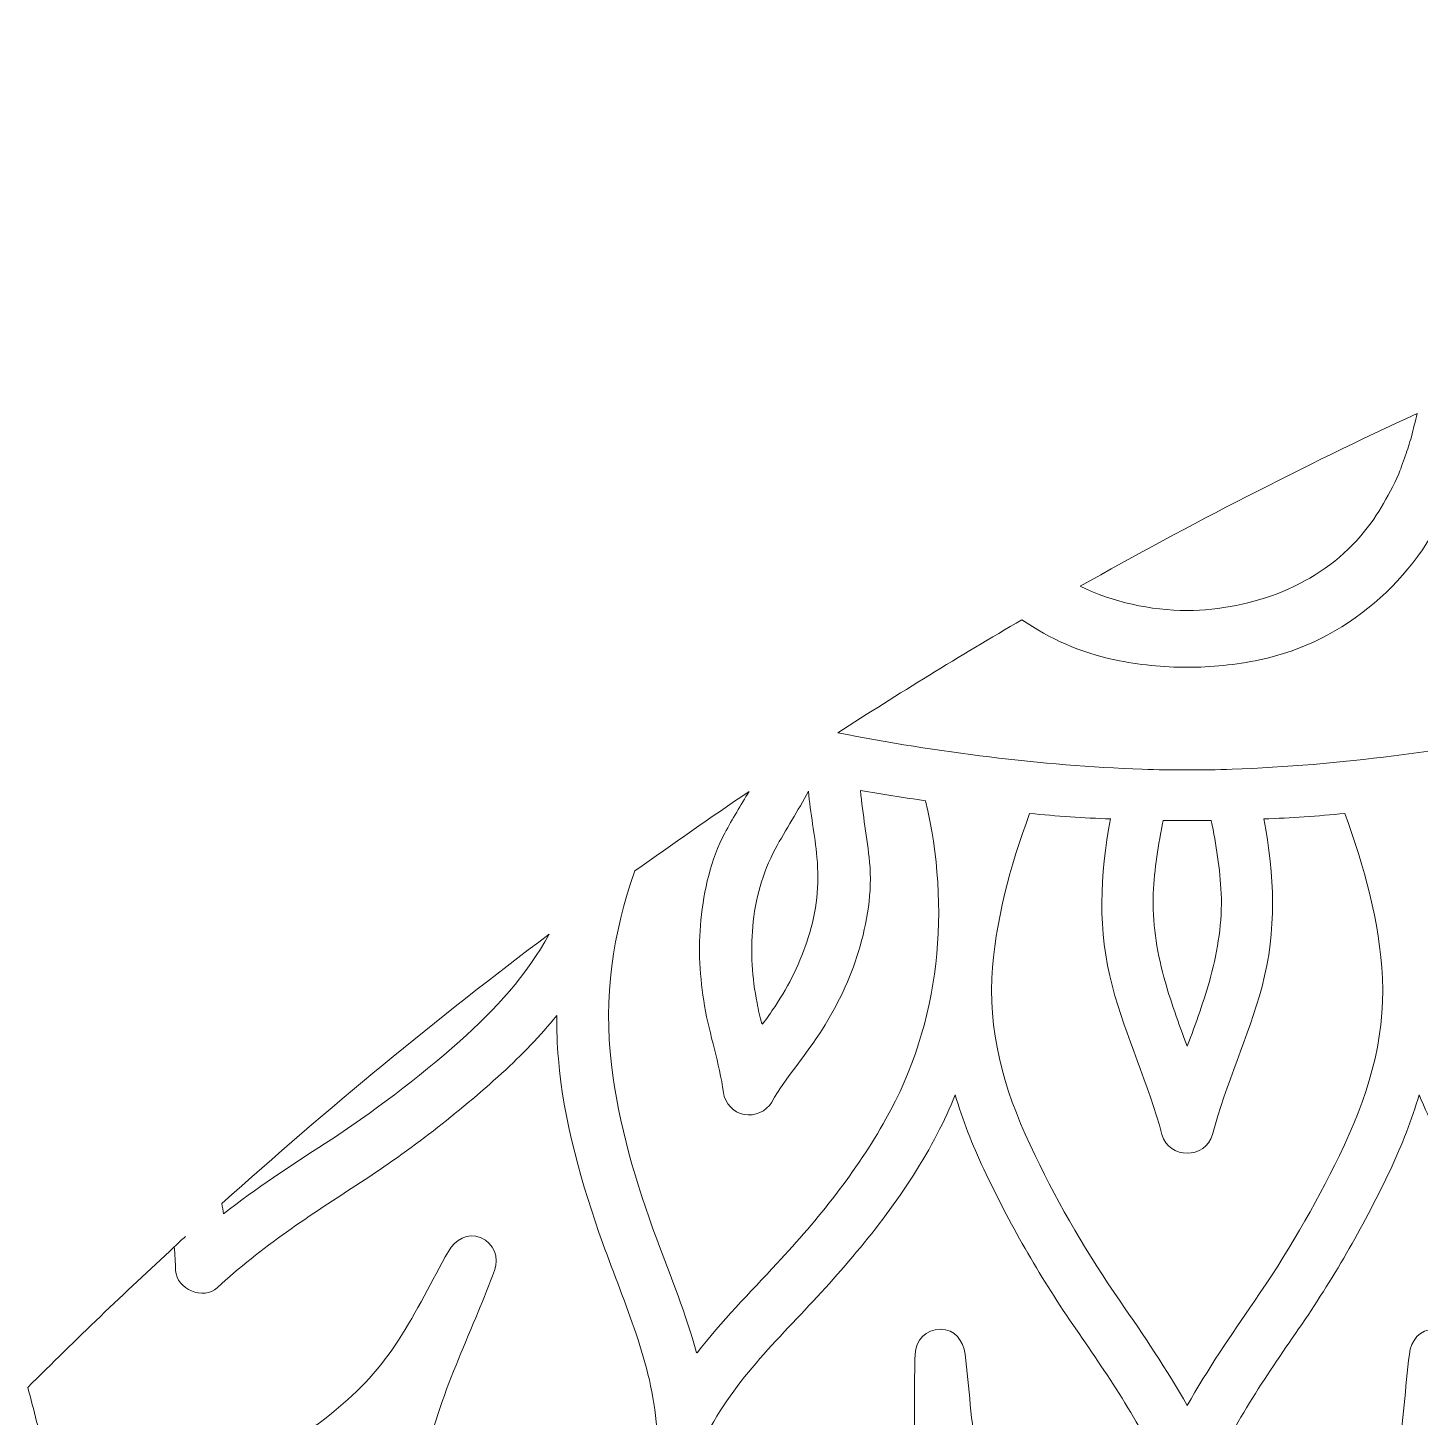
# Model space of a CAD drawing. Extents: x 80 to 917, y -989 to -11.
# Drawn here: x 286.6 to 391.6, y -136.8 to -32.1 of the extents above; entities that cross this region are included whole.
import ezdxf

# ---------------------------------------------------------------- set-up
doc = ezdxf.new("R2010")
doc.units = 0
doc.header["$MEASUREMENT"] = 0
doc.layers.add('Layer 1', color=7, linetype='Continuous', lineweight=0)

# ---------------------------------------------------------------- blocks, each defined once
blk = doc.blocks.new('Block_0')
at = {"layer": 'Layer 1'}
for points, knots in [([(361.52, -76.71), (363.61, -78.15), (365.97, -79.2), (368.53, -79.74), (370.34, -80.11), (372.17, -80.31), (373.99, -80.3), (375.8, -80.31), (377.64, -80.11), (379.44, -79.74), (385.95, -78.37), (391.19, -73.74), (393.81, -67.68), (395.01, -64.9), (395.72, -61.97), (396.07, -59), (396.29, -58.9), (396.51, -58.79), (396.72, -58.7), (398.2, -61.37), (400.01, -63.85), (402.22, -66.01), (406.95, -70.6), (413.57, -72.87), (420.11, -71.64), (421.92, -71.31), (423.68, -70.78), (425.36, -70.08), (427.04, -69.39), (428.66, -68.51), (430.19, -67.47), (435.69, -63.71), (438.75, -57.43), (438.85, -50.84), (438.89, -48.28), (438.56, -45.78), (437.98, -43.32), (438.61, -43.13), (439.25, -42.94), (439.88, -42.75), (441.78, -44.07), (443.81, -45.2), (445.99, -46.07), (452.11, -48.5), (459.09, -48.08), (464.66, -44.44), (466.21, -43.43), (467.64, -42.27), (468.92, -40.98), (470.21, -39.7), (471.37, -38.27), (472.38, -36.72), (472.87, -35.97), (473.29, -35.19), (473.67, -34.4), (477.97, -33.55), (482.29, -32.78), (486.62, -32.09), (483.54, -36.23), (480.26, -40.23), (476.74, -44.01), (475.98, -44.84), (475.19, -45.65), (474.39, -46.45), (473.59, -47.24), (472.78, -48.03), (471.96, -48.8), (465.98, -54.36), (459.48, -59.32), (452.69, -63.83), (445.92, -68.38), (438.85, -72.49), (431.43, -75.87), (430.4, -76.34), (429.37, -76.79), (428.33, -77.23), (427.28, -77.66), (426.23, -78.07), (425.17, -78.47), (417.53, -81.32), (409.62, -83.41), (401.63, -84.99), (393.63, -86.59), (385.52, -87.69), (377.37, -87.98), (376.25, -88.02), (375.11, -88.04), (373.99, -88.04), (372.86, -88.04), (371.72, -88.02), (370.6, -87.98), (362.89, -87.7), (355.22, -86.71), (347.64, -85.24), (352.21, -82.29), (356.84, -79.44), (361.52, -76.71)], [0, 0, 0, 0, 1, 1, 1, 2, 2, 2, 3, 3, 3, 4, 4, 4, 5, 5, 5, 6, 6, 6, 7, 7, 7, 8, 8, 8, 9, 9, 9, 10, 10, 10, 11, 11, 11, 12, 12, 12, 13, 13, 13, 14, 14, 14, 15, 15, 15, 16, 16, 16, 17, 17, 17, 18, 18, 18, 19, 19, 19, 20, 20, 20, 21, 21, 21, 22, 22, 22, 23, 23, 23, 24, 24, 24, 25, 25, 25, 26, 26, 26, 27, 27, 27, 28, 28, 28, 29, 29, 29, 30, 30, 30, 31, 31, 31, 32, 32, 32, 32]), ([(391.32, -61.16), (391.19, -61.75), (391.04, -62.33), (390.89, -62.92), (390.76, -63.41), (390.6, -63.9), (390.43, -64.37), (390.3, -64.77), (390, -65.57), (389.94, -65.71), (389.18, -67.44), (388.12, -69.18), (387.07, -70.4), (383.9, -74.1), (378.92, -75.97), (373.99, -76.02), (371.19, -76), (368.39, -75.39), (365.91, -74.19), (374.21, -69.51), (382.69, -65.16), (391.32, -61.16)], [0, 0, 0, 0, 1, 1, 1, 2, 2, 2, 3, 3, 3, 4, 4, 4, 5, 5, 5, 6, 6, 6, 7, 7, 7, 7]), ([(332.34, -95.65), (335.19, -93.61), (338.05, -91.61), (340.94, -89.66), (340.33, -90.7), (339.68, -91.73), (339.12, -92.8), (338.05, -94.81), (337.54, -97.1), (337.31, -99.36), (337.09, -101.5), (337.23, -103.7), (337.59, -105.82), (337.96, -108.02), (338.71, -110.13), (339.01, -112.35), (339.12, -113.18), (339.77, -113.85), (340.57, -114.01), (341.38, -114.16), (342.24, -113.79), (342.65, -113.07), (343.78, -111.13), (345.28, -109.48), (346.47, -107.59), (347.61, -105.76), (348.58, -103.79), (349.2, -101.72), (349.85, -99.55), (350.25, -97.24), (350.03, -94.98), (349.86, -93.17), (349.5, -91.39), (349.35, -89.59), (350.98, -89.87), (352.61, -90.12), (354.25, -90.36), (356.18, -98.45), (355.36, -107.08), (351.27, -114.35), (349.03, -118.33), (346.17, -121.89), (343.06, -125.23), (340.98, -127.46), (338.86, -129.6), (337.02, -131.99), (337.02, -131.97), (337.01, -131.95), (337.01, -131.94), (337, -131.95), (336.98, -131.96), (336.98, -131.98), (336.19, -129.07), (335.05, -126.27), (333.99, -123.42), (332.39, -119.15), (331.11, -114.76), (330.56, -110.23), (329.97, -105.26), (330.65, -100.29), (332.34, -95.65)], [0, 0, 0, 0, 1, 1, 1, 2, 2, 2, 3, 3, 3, 4, 4, 4, 5, 5, 5, 6, 6, 6, 7, 7, 7, 8, 8, 8, 9, 9, 9, 10, 10, 10, 11, 11, 11, 12, 12, 12, 13, 13, 13, 14, 14, 14, 15, 15, 15, 16, 16, 16, 17, 17, 17, 18, 18, 18, 19, 19, 19, 20, 20, 20, 20]), ([(341.22, -99.85), (341.4, -97.76), (341.94, -95.84), (342.92, -94), (343.71, -92.5), (344.65, -91.12), (345.42, -89.63), (345.57, -91.3), (345.91, -92.94), (346.06, -94.62), (346.26, -96.7), (346.04, -98.68), (345.4, -100.67), (344.82, -102.52), (343.97, -104.25), (342.9, -105.86), (342.6, -106.32), (342.29, -106.76), (341.96, -107.2), (341.96, -107.17), (341.96, -107.14), (341.94, -107.11), (341.93, -107.14), (341.92, -107.16), (341.9, -107.18), (341.77, -106.66), (341.64, -106.13), (341.55, -105.6), (341.17, -103.7), (341.05, -101.78), (341.22, -99.85)], [0, 0, 0, 0, 1, 1, 1, 2, 2, 2, 3, 3, 3, 4, 4, 4, 5, 5, 5, 6, 6, 6, 7, 7, 7, 8, 8, 8, 9, 9, 9, 10, 10, 10, 10]), ([(368.34, -104.35), (369.36, -108.16), (371.08, -111.72), (372.08, -115.52), (372.34, -116.46), (373.16, -116.93), (373.99, -116.93), (374.81, -116.93), (375.64, -116.46), (375.89, -115.52), (376.89, -111.72), (378.61, -108.16), (379.63, -104.35), (380.76, -100.13), (380.56, -95.96), (379.77, -91.73), (381.8, -91.65), (383.83, -91.51), (385.87, -91.32), (387.32, -95.32), (388.51, -99.46), (388.71, -103.74), (388.94, -108.5), (387.52, -112.86), (385.46, -117.1), (383.6, -120.94), (381.47, -124.58), (379.05, -128.09), (377.27, -130.67), (375.51, -133.24), (373.99, -135.96), (372.46, -133.24), (370.7, -130.67), (368.93, -128.09), (366.5, -124.58), (364.37, -120.94), (362.51, -117.1), (360.45, -112.86), (359.03, -108.5), (359.26, -103.74), (359.47, -99.46), (360.65, -95.32), (362.1, -91.32), (364.14, -91.51), (366.17, -91.65), (368.2, -91.73), (367.41, -95.96), (367.21, -100.13), (368.34, -104.35)], [0, 0, 0, 0, 1, 1, 1, 2, 2, 2, 3, 3, 3, 4, 4, 4, 5, 5, 5, 6, 6, 6, 7, 7, 7, 8, 8, 8, 9, 9, 9, 10, 10, 10, 11, 11, 11, 12, 12, 12, 13, 13, 13, 14, 14, 14, 15, 15, 15, 16, 16, 16, 16]), ([(373.98, -108.86), (373.34, -107.14), (372.7, -105.42), (372.23, -103.65), (371.67, -101.56), (371.33, -99.51), (371.43, -97.35), (371.51, -95.49), (371.8, -93.67), (372.17, -91.85), (372.78, -91.85), (373.38, -91.85), (373.99, -91.85), (374.59, -91.85), (375.19, -91.85), (375.8, -91.85), (376.17, -93.67), (376.46, -95.49), (376.55, -97.35), (376.64, -99.51), (376.3, -101.56), (375.75, -103.65), (375.27, -105.42), (374.63, -107.14), (373.99, -108.86), (373.99, -108.85), (373.99, -108.85), (373.99, -108.84), (373.99, -108.85), (373.99, -108.85), (373.98, -108.86)], [0, 0, 0, 0, 1, 1, 1, 2, 2, 2, 3, 3, 3, 4, 4, 4, 5, 5, 5, 6, 6, 6, 7, 7, 7, 8, 8, 8, 9, 9, 9, 10, 10, 10, 10]), ([(325.87, -100.41), (324.18, -103.49), (321.81, -106.09), (319.13, -108.48), (315.93, -111.31), (312.57, -113.85), (309, -116.17), (306.36, -117.87), (303.76, -119.58), (301.31, -121.51), (301.27, -121.25), (301.23, -120.98), (301.19, -120.72), (309.16, -113.56), (317.4, -106.78), (325.87, -100.41)], [0, 0, 0, 0, 1, 1, 1, 2, 2, 2, 3, 3, 3, 4, 4, 4, 5, 5, 5, 5]), ([(297.6, -123.99), (297.6, -123.99), (297.6, -123.98), (297.6, -123.98), (297.88, -123.72), (298.16, -123.46), (298.45, -123.2), (298.16, -123.46), (297.88, -123.72), (297.6, -123.99), (297.64, -124.58), (297.68, -125.17), (297.7, -125.76), (297.73, -126.47), (298.25, -127.04), (298.9, -127.31), (299.55, -127.57), (300.32, -127.55), (300.84, -127.07), (304.14, -124.01), (307.87, -121.58), (311.63, -119.14), (315.42, -116.68), (318.96, -113.93), (322.31, -110.89), (323.81, -109.52), (325.2, -108.09), (326.44, -106.55), (326.43, -107.63), (326.47, -108.71), (326.56, -109.8), (326.97, -114.57), (328.32, -119.25), (329.92, -123.74), (331.56, -128.34), (333.62, -132.69), (333.98, -137.63), (334.05, -138.65), (334.76, -139.17), (335.55, -139.26), (336.32, -139.48), (337.17, -139.27), (337.63, -138.36), (339.85, -133.92), (343.42, -130.7), (346.7, -127.08), (349.9, -123.54), (352.93, -119.73), (355.13, -115.48), (355.63, -114.52), (356.09, -113.53), (356.49, -112.53), (357.05, -114.42), (357.78, -116.28), (358.64, -118.12), (360.57, -122.2), (362.79, -126.11), (365.35, -129.83), (367.9, -133.52), (370.41, -137.19), (372.28, -141.27), (372.58, -141.92), (373.28, -142.25), (373.99, -142.25), (374.68, -142.25), (375.39, -141.92), (375.69, -141.27), (377.57, -137.19), (380.07, -133.52), (382.62, -129.83), (385.18, -126.11), (387.4, -122.2), (389.33, -118.12), (390.2, -116.28), (390.92, -114.42), (391.48, -112.53), (391.89, -113.53), (392.34, -114.52), (392.84, -115.48), (395.04, -119.73), (398.08, -123.54), (401.27, -127.08), (404.55, -130.7), (408.12, -133.92), (410.34, -138.36), (410.8, -139.27), (411.65, -139.48), (412.42, -139.26), (413.21, -139.17), (413.92, -138.65), (413.99, -137.63), (414.35, -132.69), (416.42, -128.34), (418.05, -123.74), (419.65, -119.25), (421, -114.57), (421.41, -109.8), (421.5, -108.71), (421.54, -107.63), (421.53, -106.55), (422.78, -108.09), (424.16, -109.52), (425.66, -110.89), (429, -113.93), (432.55, -116.68), (436.34, -119.14), (438.76, -120.7), (441.16, -122.27), (443.45, -124), (440.26, -126.56), (437.11, -129.18), (434.03, -131.85), (433.83, -131.59), (433.64, -131.31), (433.46, -131.03), (432.07, -128.88), (430.97, -126.55), (429.7, -124.33), (429.19, -123.44), (428.28, -122.88), (427.24, -123.31), (426.27, -123.72), (425.86, -124.8), (426.22, -125.77), (426.62, -126.82), (427.03, -127.85), (427.46, -128.89), (428.33, -131.01), (429.27, -133.15), (430.06, -135.34), (425.44, -139.5), (420.95, -143.78), (416.59, -148.2), (412.64, -152.2), (408.81, -156.32), (405.09, -160.53), (405.09, -160.53), (404.41, -160.08), (404.41, -160.08), (401.02, -157.68), (397.77, -154.7), (396.21, -150.76), (394.3, -145.92), (394.56, -140.53), (394.56, -135.43), (394.56, -134.31), (394.54, -133.2), (394.5, -132.08), (394.47, -131.05), (393.68, -130.2), (392.62, -130.2), (391.5, -130.2), (390.87, -131.06), (390.74, -132.08), (390.42, -134.62), (390.3, -137.19), (389.84, -139.71), (389.39, -142.11), (388.54, -144.37), (387.39, -146.53), (385.19, -150.62), (382.13, -154.16), (379.47, -157.94), (377, -161.45), (375.18, -165.21), (373.99, -169.31), (373.99, -169.31), (373.99, -169.29), (373.99, -169.29), (373.99, -169.29), (373.98, -169.3), (373.98, -169.31), (372.79, -165.21), (370.97, -161.45), (368.51, -157.94), (365.84, -154.16), (362.78, -150.62), (360.58, -146.53), (359.43, -144.37), (358.59, -142.11), (358.14, -139.71), (357.67, -137.19), (357.55, -134.62), (357.23, -132.08), (357.1, -131.06), (356.47, -130.2), (355.35, -130.2), (354.3, -130.2), (353.5, -131.05), (353.47, -132.08), (353.43, -133.2), (353.42, -134.31), (353.42, -135.43), (353.4, -140.53), (353.67, -145.92), (351.76, -150.76), (350.2, -154.7), (346.95, -157.68), (343.56, -160.08), (339.93, -162.63), (336.03, -164.8), (332.59, -167.61), (331.4, -168.57), (330.23, -169.61), (329.28, -170.82), (328.86, -169.34), (328.17, -167.92), (327.45, -166.59), (325.33, -162.67), (322.57, -159.18), (320.19, -155.42), (317.97, -151.92), (316.1, -147.92), (316.18, -143.68), (316.26, -138.48), (318.57, -133.6), (320.51, -128.89), (320.94, -127.85), (321.35, -126.82), (321.75, -125.77), (322.11, -124.8), (321.7, -123.72), (320.73, -123.31), (319.69, -122.88), (318.78, -123.44), (318.27, -124.33), (317, -126.55), (315.9, -128.88), (314.51, -131.03), (313.18, -133.08), (311.54, -134.85), (309.64, -136.4), (306.06, -139.34), (301.87, -141.44), (297.96, -143.91), (294.33, -146.22), (291.22, -148.98), (288.55, -152.31), (288.55, -152.31), (288.55, -152.29), (288.55, -152.29), (288.55, -152.3), (288.54, -152.31), (288.54, -152.31), (289.01, -148.07), (288.76, -143.91), (287.83, -139.71), (287.45, -138), (287, -136.29), (286.55, -134.59), (290.17, -130.98), (293.85, -127.43), (297.6, -123.99)], [0, 0, 0, 0, 1, 1, 1, 2, 2, 2, 3, 3, 3, 4, 4, 4, 5, 5, 5, 6, 6, 6, 7, 7, 7, 8, 8, 8, 9, 9, 9, 10, 10, 10, 11, 11, 11, 12, 12, 12, 13, 13, 13, 14, 14, 14, 15, 15, 15, 16, 16, 16, 17, 17, 17, 18, 18, 18, 19, 19, 19, 20, 20, 20, 21, 21, 21, 22, 22, 22, 23, 23, 23, 24, 24, 24, 25, 25, 25, 26, 26, 26, 27, 27, 27, 28, 28, 28, 29, 29, 29, 30, 30, 30, 31, 31, 31, 32, 32, 32, 33, 33, 33, 34, 34, 34, 35, 35, 35, 36, 36, 36, 37, 37, 37, 38, 38, 38, 39, 39, 39, 40, 40, 40, 41, 41, 41, 42, 42, 42, 43, 43, 43, 44, 44, 44, 45, 45, 45, 46, 46, 46, 47, 47, 47, 48, 48, 48, 49, 49, 49, 50, 50, 50, 51, 51, 51, 52, 52, 52, 53, 53, 53, 54, 54, 54, 55, 55, 55, 56, 56, 56, 57, 57, 57, 58, 58, 58, 59, 59, 59, 60, 60, 60, 61, 61, 61, 62, 62, 62, 63, 63, 63, 64, 64, 64, 65, 65, 65, 66, 66, 66, 67, 67, 67, 68, 68, 68, 69, 69, 69, 70, 70, 70, 71, 71, 71, 72, 72, 72, 73, 73, 73, 74, 74, 74, 75, 75, 75, 76, 76, 76, 77, 77, 77, 78, 78, 78, 79, 79, 79, 80, 80, 80, 81, 81, 81, 82, 82, 82, 83, 83, 83, 84, 84, 84, 84])]:
    blk.add_open_spline(points, degree=3, knots=knots, dxfattribs=at)

msp = doc.modelspace()

# ---------------------------------------------------------------- block references
at = {"layer": 'Layer 1'}
msp.add_blockref('Block_0', (0, 0), dxfattribs=at)

doc.saveas('drawing.dxf')
